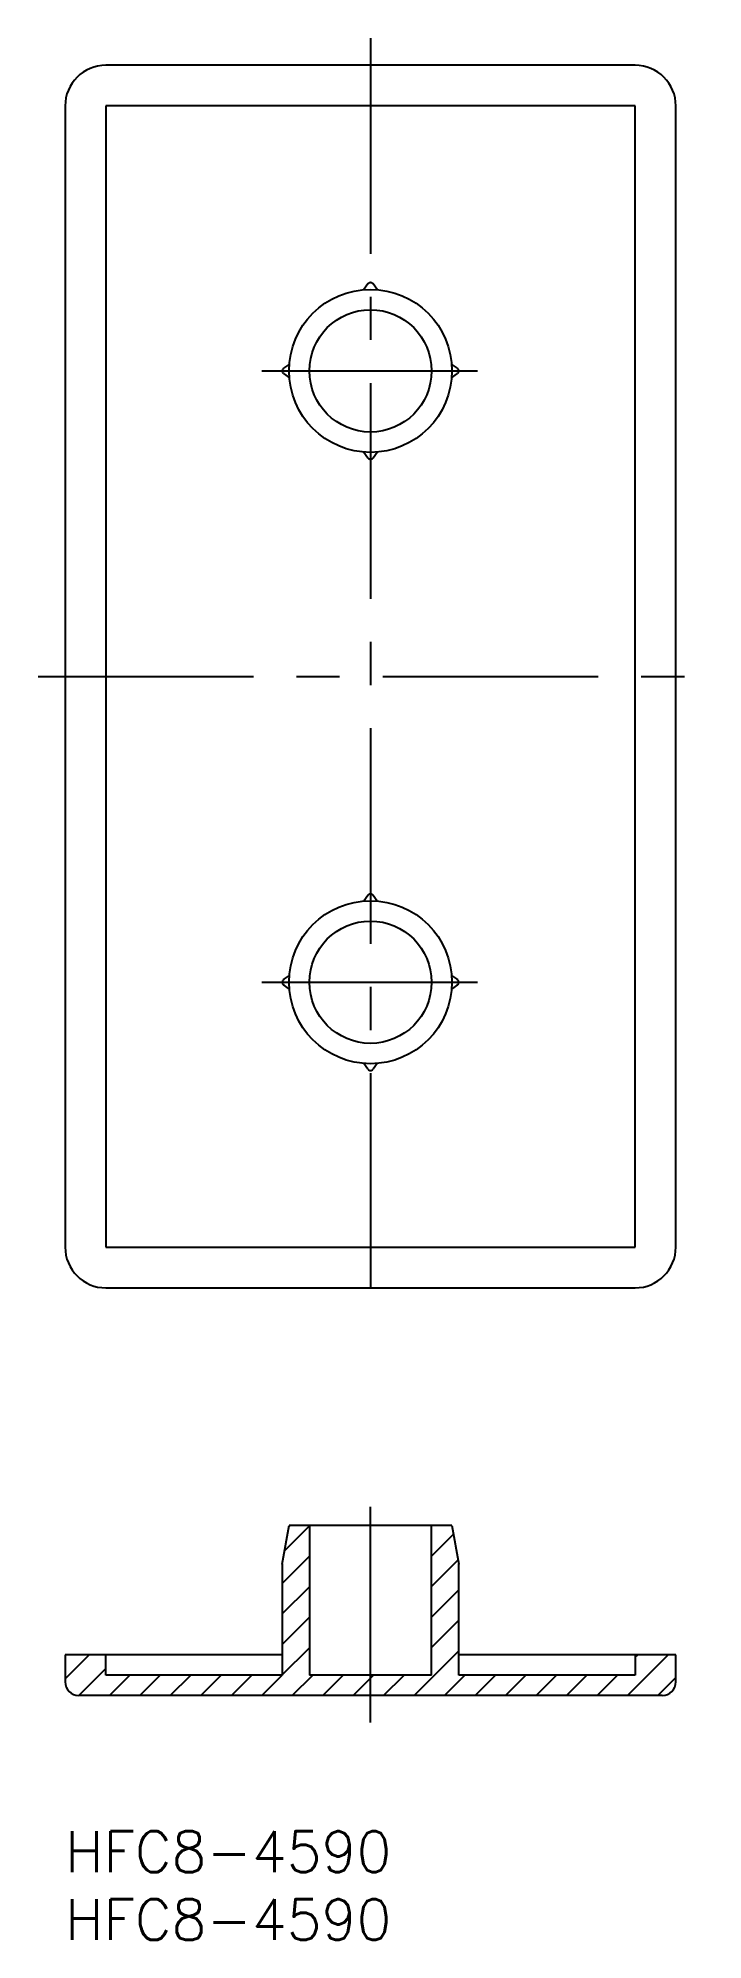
# Model space of a CAD drawing. Extents: x -2 to 47, y -8 to 132.
import ezdxf

# ---------------------------------------------------------------- set-up
doc = ezdxf.new("R2010")
doc.units = 0
doc.header["$LTSCALE"] = 0.5
doc.linetypes.add('CENTER', pattern=[50.8, 31.75, -6.35, 6.35, -6.35])
doc.layers.get('0').update_dxf_attribs({"linetype": 'CONTINUOUS'})
for name, color, linetype in [('MSM_CENTER', 1, 'CENTER'), ('MSM_CONTINUOUS', 7, 'CONTINUOUS'), ('MSM_NARROW', 5, 'CONTINUOUS'), ('MSM_PART_NUMBER', 7, 'CONTINUOUS')]:
    doc.layers.add(name, color=color, linetype=linetype)
doc.styles.get("Standard").update_dxf_attribs({"font": 'txt.shx', "height": 3, "bigfont": 'bigfont.shx'})

# ---------------------------------------------------------------- blocks, each defined once
blk = doc.blocks.new('*U2')
at = {"layer": 'MSM_PART_NUMBER'}
blk.add_text('HFC8-4590', height=3, dxfattribs=at).set_placement((0, -3))
blk = doc.blocks.new('*U3')
at = {"layer": 'MSM_PART_NUMBER'}
blk.add_text('HFC8-4590', height=3, dxfattribs=at).set_placement((0, -8))
blk = doc.blocks.new('*X5')
at = {"color": 0}
for p, q in [((16.18, 20.67), (18, 22.49)), ((27, 20.26), (28.61, 21.88)), ((16, 18.25), (18, 20.25)), ((27, 18.02), (28.95, 19.97)), ((16, 16), (18, 18)), ((27, 15.77), (29, 17.77)), ((16, 13.75), (18, 15.75)), ((27, 13.53), (29, 15.53)), ((0, 11.23), (1.77, 13)), ((16, 11.51), (18, 13.51)), ((25.72, 10), (29, 13.28)), ((41.43, 10), (44.43, 13)), ((42, 12.81), (42.19, 13)), ((1.02, 10), (3, 11.98)), ((3.26, 10), (4.76, 11.5)), ((5.51, 10), (7.01, 11.5)), ((7.75, 10), (9.25, 11.5)), ((10, 10), (11.5, 11.5)), ((12.25, 10), (13.75, 11.5)), ((14.49, 10), (15.99, 11.5)), ((16.74, 10), (18.24, 11.5)), ((18.98, 10), (20.48, 11.5)), ((21.23, 10), (22.5, 11.27)), ((22.5, 11.27), (22.73, 11.5)), ((23.47, 10), (24.97, 11.5)), ((27.96, 10), (29.46, 11.5)), ((30.21, 10), (31.71, 11.5)), ((32.45, 10), (33.95, 11.5)), ((34.7, 10), (36.2, 11.5)), ((36.94, 10), (38.44, 11.5)), ((39.19, 10), (40.69, 11.5)), ((43.68, 10), (45, 11.32))]:
    blk.add_line(p, q, dxfattribs=at)

msp = doc.modelspace()

# ---------------------------------------------------------------- linework, layer by layer
at = {"layer": 'MSM_CENTER'}
for p, q in [((22.5, 132), (22.5, 38)), ((14.5, 107.5), (30.5, 107.5)), ((-2, 85), (47, 85)), ((14.5, 62.5), (30.5, 62.5)), ((22.5, 8), (22.5, 24.5))]:
    msp.add_line(p, q, dxfattribs=at)
at = {"layer": 'MSM_CONTINUOUS'}
for p, q in [((42, 130), (3, 130)), ((0, 127), (0, 43)), ((3, 127), (3, 43)), ((42, 127), (3, 127)), ((42, 43), (42, 127)), ((45, 43), (45, 127)), ((22.31, 113.9), (22, 113.48)), ((23, 113.48), (22.69, 113.9)), ((16.52, 108), (16.1, 107.69)), ((28.9, 107.69), (28.48, 108)), ((16.1, 107.31), (16.52, 107)), ((28.48, 107), (28.9, 107.31)), ((22, 101.52), (22.31, 101.1)), ((22.69, 101.1), (23, 101.52)), ((22, 68.48), (22.31, 68.9)), ((22.69, 68.9), (23, 68.48)), ((16.1, 62.69), (16.52, 63)), ((16.52, 62), (16.1, 62.31)), ((28.48, 63), (28.9, 62.69)), ((28.9, 62.31), (28.48, 62)), ((22.31, 56.1), (22, 56.52)), ((23, 56.52), (22.69, 56.1)), ((3, 43), (42, 43)), ((3, 40), (42, 40)), ((16, 19.66), (16.5, 22.5)), ((16.49, 22.42), (16.57, 22.5)), ((28.5, 22.5), (16.5, 22.5)), ((18, 22.5), (18, 11.5)), ((27, 11.5), (27, 22.5)), ((28.5, 22.5), (29, 19.66)), ((16, 19.66), (16, 11.5)), ((29, 11.5), (29, 19.66)), ((16, 13), (0, 13)), ((0, 13), (0, 11)), ((3, 11.5), (3, 13)), ((45, 13), (29, 13)), ((42, 13), (42, 11.5)), ((45, 11), (45, 13)), ((16, 11.5), (3, 11.5)), ((27, 11.5), (18, 11.5)), ((42, 11.5), (29, 11.5)), ((44, 10), (1, 10))]:
    msp.add_line(p, q, dxfattribs=at)
for centre, radius in [((22.5, 107.5), 6), ((22.5, 107.5), 4.5), ((22.5, 62.5), 6), ((22.5, 62.5), 4.5)]:
    msp.add_circle(centre, radius, dxfattribs=at)
for centre, radius, start, end in [((3, 127), 3, 90, 180), ((42, 127), 3, 0, 90), ((22.5, 113.76), 0.238, 36.0278, 143.9722), ((16.24, 107.5), 0.238, 126.0278, 233.9722), ((28.76, 107.5), 0.238, 306.0278, 53.9722), ((22.5, 101.24), 0.238, 216.0278, 323.9722), ((22.5, 68.76), 0.238, 36.0278, 143.9722), ((16.24, 62.5), 0.238, 126.0278, 233.9722), ((28.76, 62.5), 0.238, 306.0278, 53.9722), ((22.5, 56.24), 0.238, 216.0278, 323.9722), ((3, 43), 3, 180, 270), ((42, 43), 3, 270, 0), ((1, 11), 1, 180, 270), ((44, 11), 1, 270, 0)]:
    msp.add_arc(centre, radius, start, end, dxfattribs=at)

# ---------------------------------------------------------------- block references
for name in ['*U2', '*U3']:
    msp.add_blockref(name, (0, 0), dxfattribs=at)
at = {"layer": 'MSM_NARROW', "linetype": 'CONTINUOUS'}
msp.add_blockref('*X5', (0, 0), dxfattribs=at)

doc.saveas('drawing.dxf')
